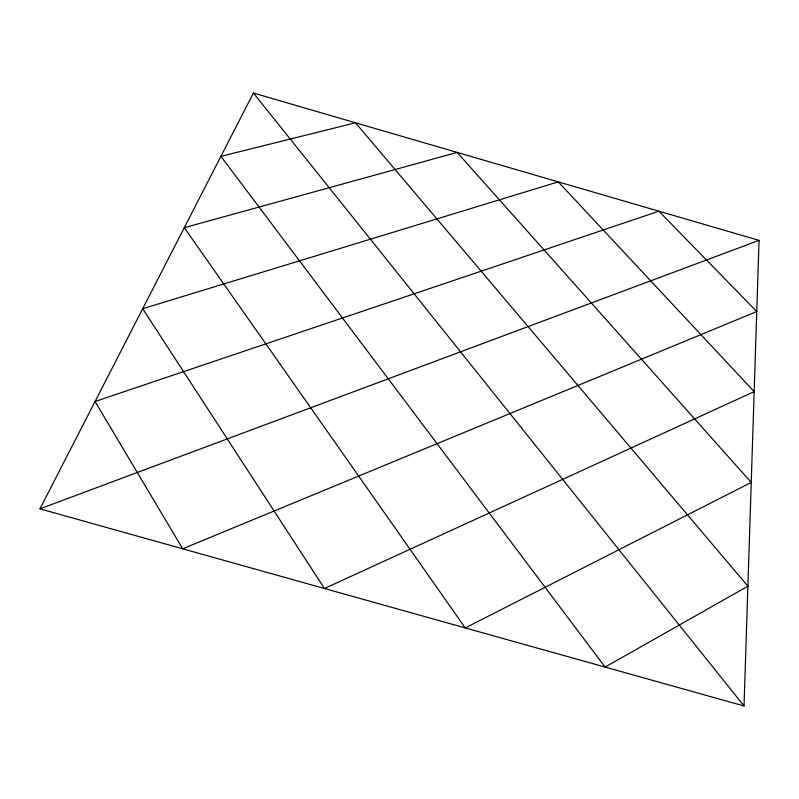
<?xml version="1.0" encoding="UTF-8"?>
<svg xmlns="http://www.w3.org/2000/svg" width="799" height="799" viewBox="0 0 799 799"><rect width="100%" height="100%" fill="white"/><g stroke="black" fill="none" stroke-linecap="round" stroke-linejoin="round"><path stroke-width="1.2" d="M744.029 705.966L759.05 240.379L253.403 93.034L39.95 508.843L744.029 705.966L253.403 93.034M39.95 508.843L759.05 240.379M747.894 586.196L605.113 667.075L220.904 156.344L355.525 122.796L747.894 586.196M751.24 482.426L465.258 627.914L184.279 227.695L457.148 152.409L751.24 482.426M754.166 391.64L324.454 588.493L142.681 308.714L558.271 181.872L754.166 391.64M756.753 311.55L182.691 548.803L95.051 401.507L658.905 211.196L756.753 311.55"/></g></svg>
